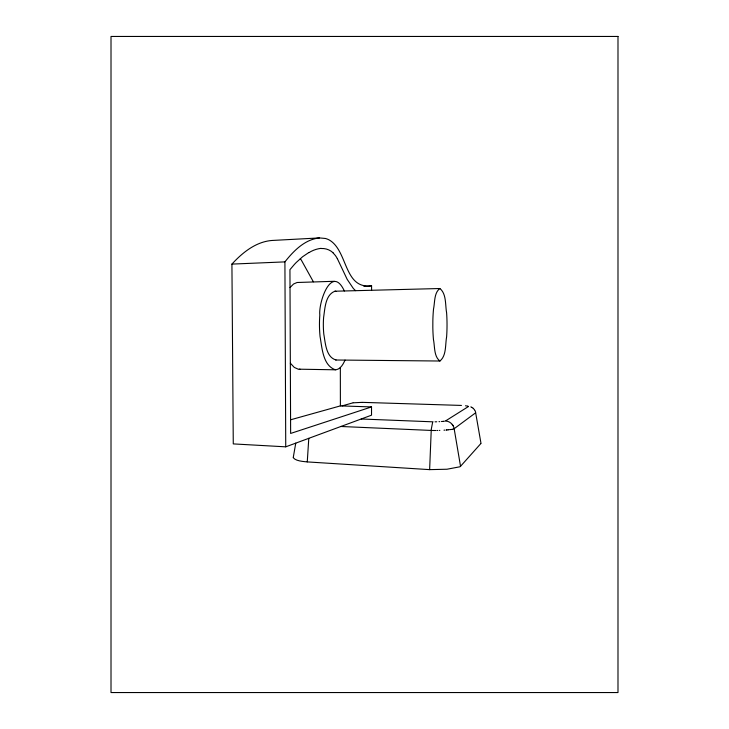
<?xml version="1.0" encoding="UTF-8"?>
<svg xmlns="http://www.w3.org/2000/svg" width="729" height="729" viewBox="0 0 729 729"><rect width="100%" height="100%" fill="white"/><g stroke="black" fill="none" stroke-linecap="round" stroke-linejoin="round"><path stroke-width="1.09" d="M290.579 419.804L340.388 405.889L371.526 406.928L371.526 415.184L285.741 446.831L233.271 443.906L231.922 264.098C242.411 252.681 255.761 241.8 271.817 240.479L319.512 237.927L325.38 238.474A17.141 17.141 0 0 1 329.563 240.169C348.015 251.177 343.915 289.541 371.58 285.75L371.58 290.279M480.885 443.524L460.537 466.296A2.889 2.889 0 0 1 459.753 466.815L446.995 469.23L429.636 469.631L431.267 429.335L432.598 422.428M308.786 438.329L307.264 461.913L429.636 469.631M293.268 457.447L295.755 443.141M345.036 360.099C343.231 364.044 340.78 368.892 336.087 369.758A5.367 5.367 0 0 1 335.395 369.803C322.774 365.439 322.127 347.924 320.077 336.68A123.119 123.119 0 0 1 319.821 314.983C318.354 302.508 331.558 263.643 344.361 290.971M290.024 287.581L293.541 284.018L297.077 282.497L334.401 281.285M285.741 446.831L284.911 261.884C293.614 250.904 304.795 239.376 319.512 237.927M308.868 252.498L302.571 256.763L296.348 262.385A81.903 81.903 0 0 0 294.343 264.49L289.942 269.666L290.634 433.445L371.526 406.928M460.537 466.296L454.158 428.716L475.627 412.814M468.419 406.545L445.455 420.998A9.058 9.058 0 0 1 449.875 422.373L451.105 423.276A9.304 9.304 0 0 1 454.14 428.698M453.638 428.953L452.928 429.144M342.029 405.916L352.863 402.864M452.463 429.244L452.016 429.326M451.47 429.417L450.549 429.554M444.462 421.189L443.241 421.335M450.294 429.591L449.629 429.673M353.191 402.818L362.131 402.362M448.827 429.764L448.271 429.828M443.068 421.353L442.539 421.408M447.98 429.855L446.595 429.982M442.129 421.444L441.428 421.508M335.714 360.008L439.924 361.019C446.567 355.706 445.164 344.607 446.622 336.834A175.589 175.589 0 0 0 446.613 312.823C445.164 305.023 446.576 293.823 439.869 288.52L334.966 291.217C325.189 294.853 324.997 308.567 323.612 317.407A96.046 96.046 0 0 0 323.813 334.21C325.426 342.894 325.89 357.21 336.069 359.989M446.768 429.964L446.266 430.01M445 430.11L443.997 430.183M439.751 421.626L438.976 421.672M439.869 288.52C433.965 292.821 434.94 302.417 433.527 309.005A160.899 160.899 0 0 0 432.853 320.705L432.826 327.348A165.237 165.237 0 0 0 433.454 339.541C434.885 346.43 433.791 356.49 439.924 361.019M231.922 264.098L284.911 261.884M439.842 430.402L439.332 430.42M436.753 421.781L435.04 421.827M437.774 430.465L436.799 430.493M435.605 430.502L435.122 430.511M362.413 402.362L461.448 405.433M434.858 430.511L432.352 430.484M335.349 369.803L298.207 369.175L294.279 367.407L290.342 363.179M432.242 430.484L340.899 426.483M361.21 418.993L433.081 421.836M307.164 461.904C302.59 461.448 295.655 460.938 293.268 457.712M465.457 405.789L466.915 405.98M467.462 406.071L468 406.162M470.816 406.891L471.554 407.21M471.809 407.347L472.793 407.976M473.121 408.24L474.615 409.935M355.597 290.661L355.16 290.279A26.49 26.49 0 0 1 353.21 288.292L347.15 279.298L337.336 258.613M332.943 252.726L335.422 255.569A32.04 32.04 0 0 1 337.327 258.622M452.235 424.451L453.092 425.718M300.312 258.64L300.995 259.624A41.134 41.134 0 0 1 301.496 260.39L313.361 281.777M474.907 410.418L475.19 410.992A7.263 7.263 0 0 1 475.499 411.858L480.967 443.232M340.334 367.516L340.388 405.889M371.562 285.695A17.551 17.551 0 0 1 363.625 286.041M300.12 369.229A6.962 6.962 0 0 1 299.282 369.266M308.959 252.635A28.996 28.996 0 0 1 321.124 248.334M321.334 248.507A15.974 15.974 0 0 1 332.989 252.681M334.966 291.217A4.328 4.328 0 0 1 335.96 291.308M617.992 36.45L111.008 36.45L111.008 692.55L617.992 692.55L617.992 36.45"/></g></svg>
